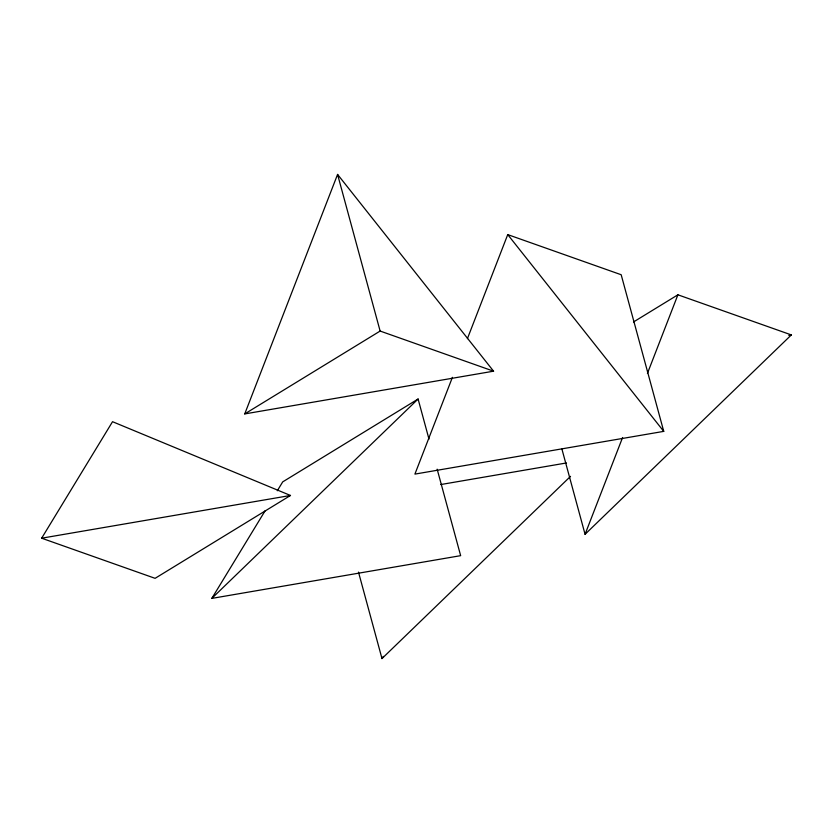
<?xml version="1.0" encoding="UTF-8"?>
<svg xmlns="http://www.w3.org/2000/svg" width="833" height="833" viewBox="0 0 833 833"><rect width="100%" height="100%" fill="white"/><g stroke="black" fill="none" stroke-linecap="round" stroke-linejoin="round"><path stroke-width="1.25" d="M244.735 413.918L337.573 174.42L493.573 371.185L244.735 413.918L380.129 331.055L493.573 371.185M452.413 377.339L414.907 474.102L663.745 431.369L621.179 274.734L507.734 234.604L467.417 338.635M561.921 449.081L585.068 534.297L622.584 437.523M647.428 373.423L677.906 294.799L791.35 334.918L585.068 534.297M41.65 538.201L112.538 421.696L290.488 495.468L155.094 578.331L41.65 538.201L290.488 495.468M437.158 469.198L460.649 555.663L211.821 598.396L265.154 510.733M277.306 490.762L282.71 481.88L418.093 399.017L428.995 439.126M358.492 572.115L381.983 658.58L383.336 656.362M211.821 598.396L418.093 399.017M381.983 658.58L570.532 476.351M633.517 321.965L677.906 294.799M788.789 335.366L791.35 334.918M440.761 484.546L566.461 462.961M507.734 234.604L663.745 431.369M337.573 174.42L380.129 331.055"/></g></svg>
